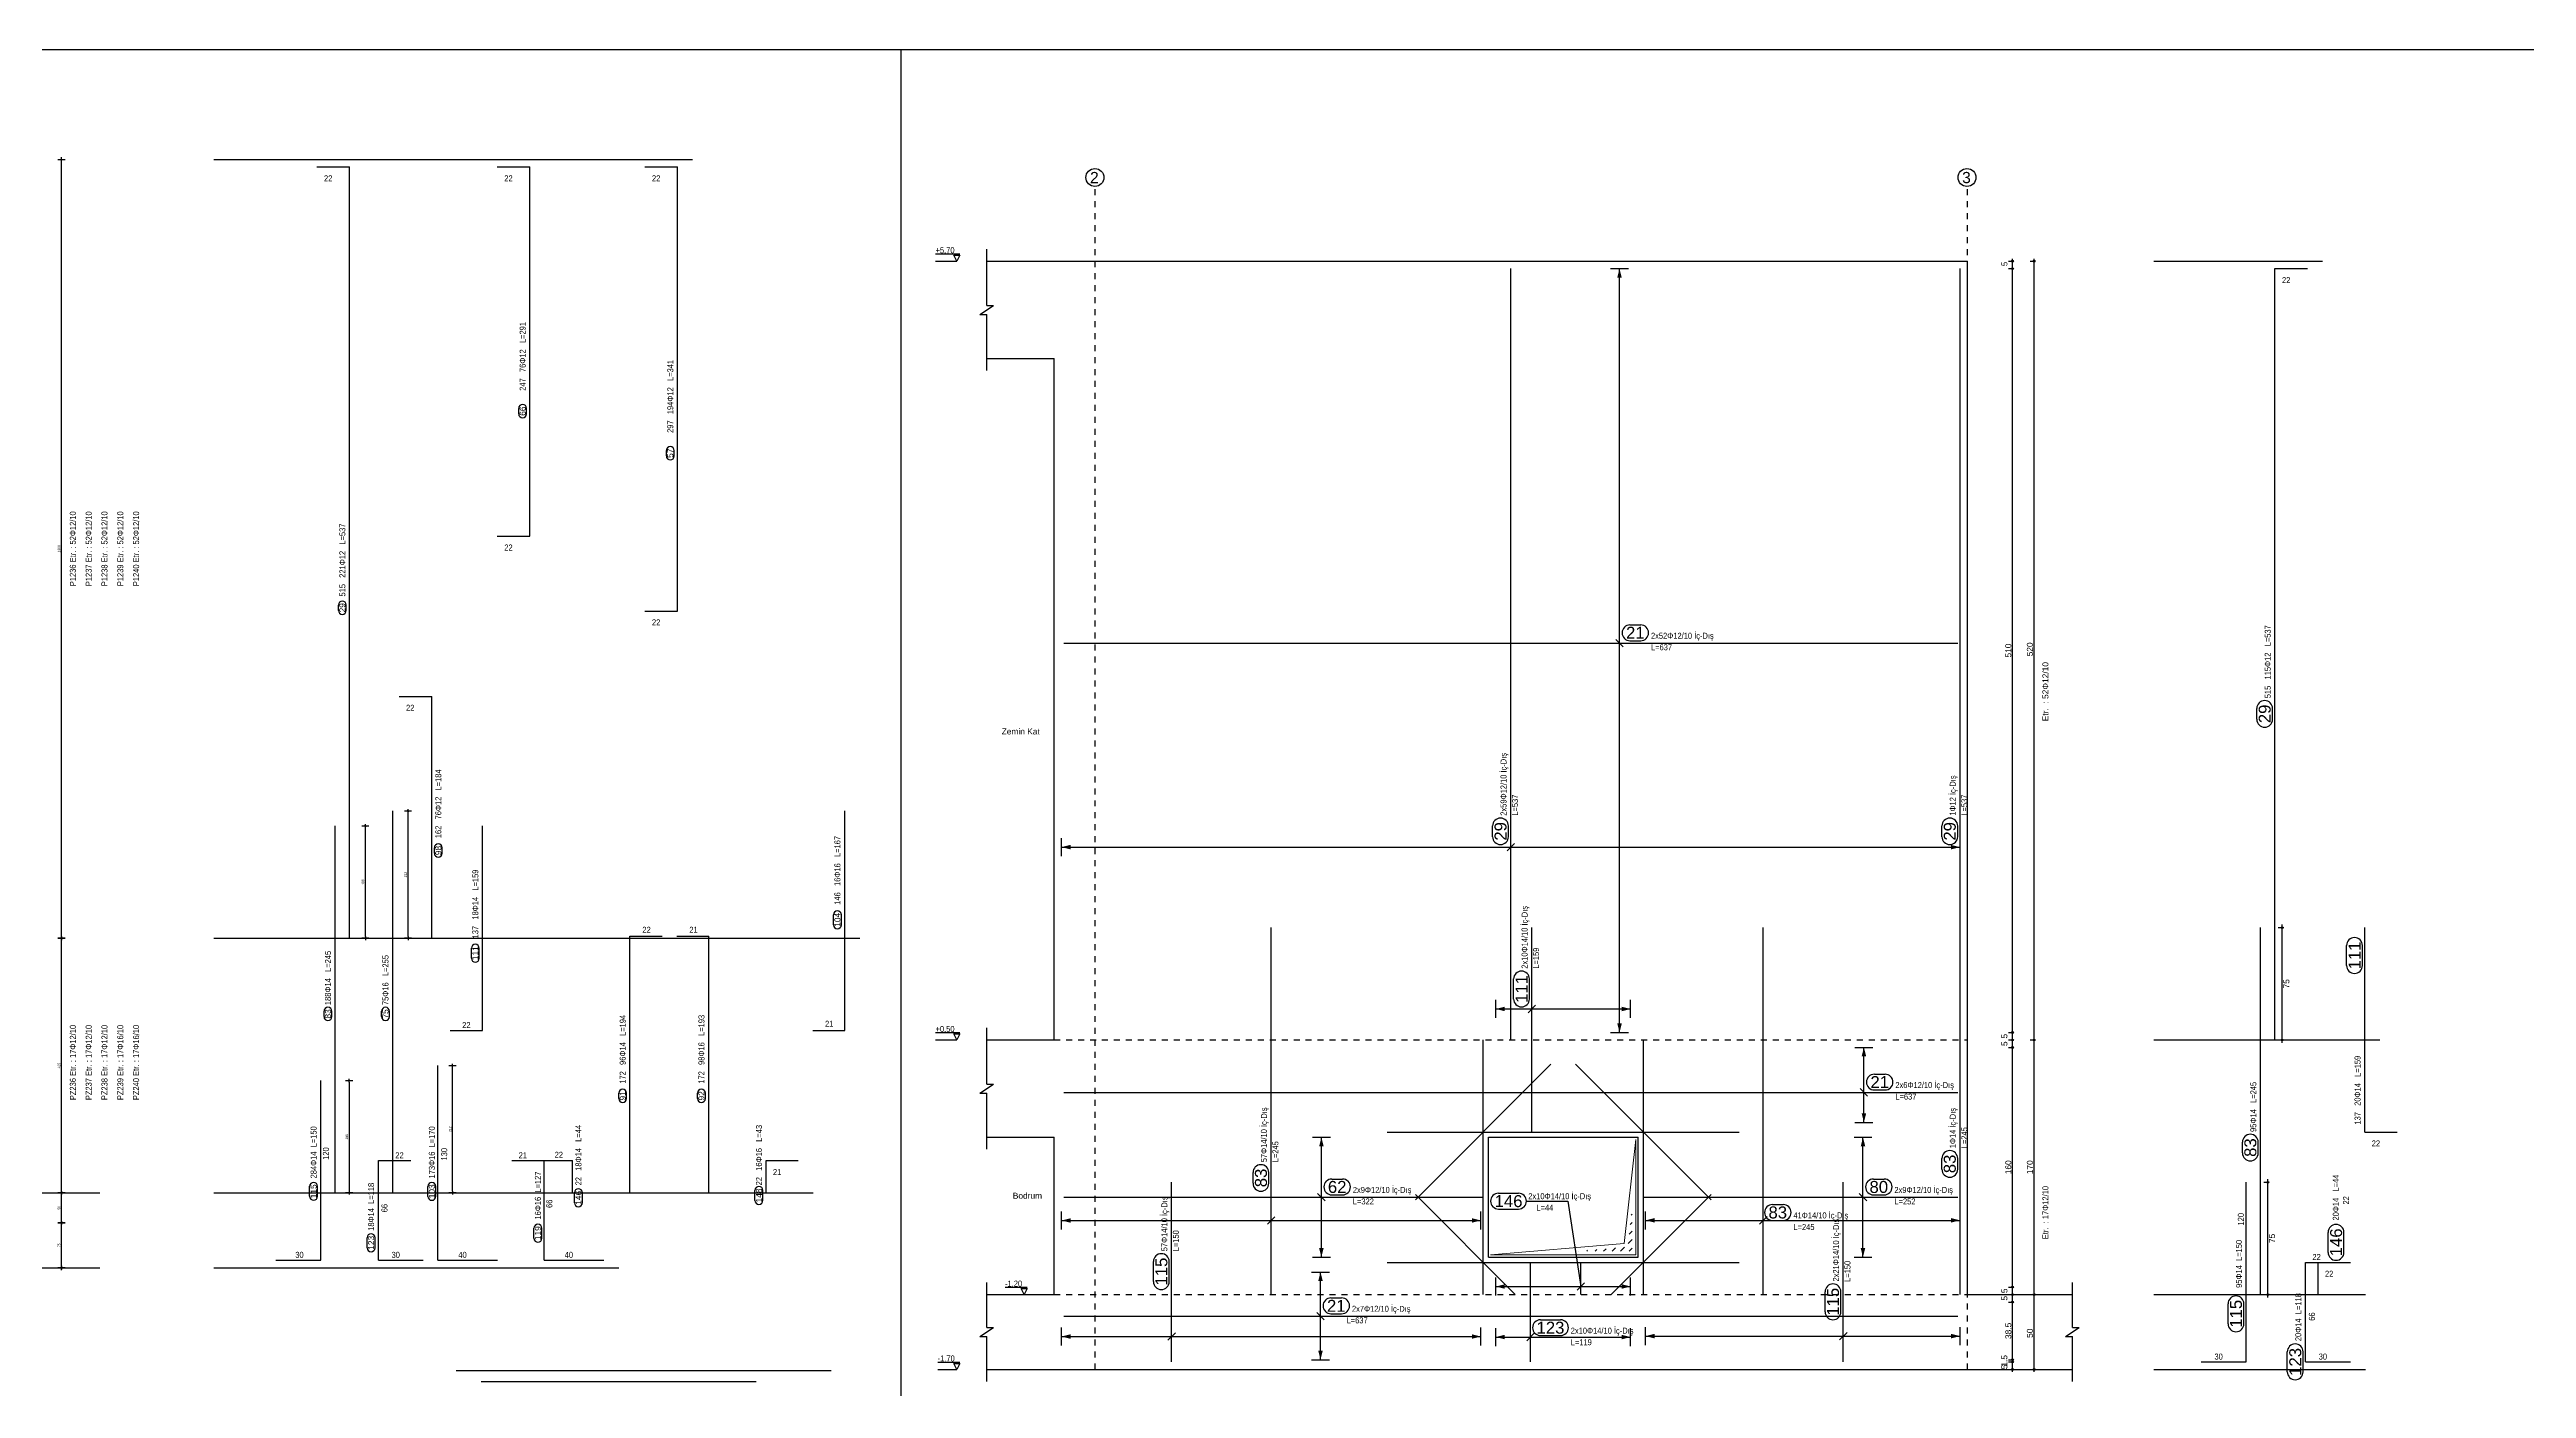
# Model space of a CAD drawing. Header units: metres. Extents: x 419734 to 420376, y 4564732 to 4565123.
# Drawn here: x 420173.24 to 420214.59, y 4564883.59 to 4564905.94 of the extents above; entities that cross this region are included whole.
import ezdxf

# ---------------------------------------------------------------- set-up
doc = ezdxf.new("R2010")
doc.units = ezdxf.units.M
doc.linetypes.add('NASCOSTA', pattern=[0.375, 0.25, -0.125])
doc.linetypes.add('TRATTO-PUNTO', pattern=[1, 0.5, -0.25, 0, -0.25])
doc.layers.get('Defpoints').update_dxf_attribs({"color": 5})
for name, color, linetype in [('Standart', 7, 'Continuous'), ('SW_ASSI', 7, 'TRATTO-PUNTO'), ('SW_DIM', 33, 'Continuous'), ('SW_SEZIONI-ARMATURA', 3, 'Continuous'), ('SW_SEZIONI_CARPENTERIA', 4, 'Continuous'), ('SW_TRATT', 7, 'NASCOSTA'), ('SW_TXT_TESTI', 1, 'Continuous')]:
    doc.layers.add(name, color=color, linetype=linetype)
doc.styles.add('arial_1_18', font='arial.ttf', dxfattribs={"height": 0.2})
doc.styles.add('SWS', font='ARIALN.TTF')
doc.dimstyles.new('DIM-SW-20_cm', dxfattribs={"dimtxt": 0.04, "dimasz": 0.03, "dimexe": 0.125, "dimexo": 0.125, "dimgap": 0.02, "dimtad": 1, "dimdec": 0, "dimlfac": 100, "dimzin": 1, "dimdsep": 46, "dimtxsty": 'SWS', "dimblk1": 'D', "dimblk2": 'D', "dimsah": 1, "dimcen": 0.003, "dimdle": 0.0625, "dimse1": 1, "dimse2": 1, "dimclrd": 256, "dimclre": 256, "dimclrt": 256, "dimazin": 0, "dimtfac": 0.75, "dimtdec": 0, "dimtmove": 1, "dimatfit": 3, "dimldrblk": 'D', "dimfxl": 0.125, "dimtvp": 1.5, "dimtolj": 1, "dimtzin": 0, "dimarcsym": 0})

# ---------------------------------------------------------------- blocks, each defined once
blk = doc.blocks.new('D')
for p, q in [((-1, 0), (1, 0)), ((0, 2), (0, -2))]:
    blk.add_line(p, q)
at = {"const_width": 0.141}
blk.add_lwpolyline([(0.5, 0.5), (-0.5, -0.5)], dxfattribs=at)
blk = doc.blocks.new('*D1558')
at = {"layer": 'Defpoints', "color": 0, "transparency": 16777216}
for p in [(420173.375, 4564886.354), (420173.44, 4564886.354), (420173.375, 4564885.604)]:
    blk.add_point(p, dxfattribs=at)
at = {"layer": 'SW_DIM', "lineweight": -2, "transparency": 16777216}
blk.add_line((420173.44, 4564885.634), (420173.44, 4564886.324), dxfattribs=at)
at = {"layer": 'SW_DIM', "lineweight": -2, "transparency": 16777216, "xscale": 0.03, "yscale": 0.03, "zscale": 0.03}
for p, rotation in [((420173.44, 4564886.354), 90), ((420173.44, 4564885.604), 270)]:
    blk.add_blockref('D', p, dxfattribs=dict(at, rotation=rotation))
at = {"layer": 'SW_DIM', "transparency": 16777216, "insert": (420173.399, 4564885.979), "char_height": 0.04, "attachment_point": 5, "rotation": 90, "style": 'SWS'}
blk.add_mtext('\\A1;75', dxfattribs=at)
blk = doc.blocks.new('*D1559')
at = {"layer": 'Defpoints', "color": 0, "transparency": 16777216}
for p in [(420173.44, 4564886.854), (420173.44, 4564886.854), (420173.375, 4564886.354)]:
    blk.add_point(p, dxfattribs=at)
at = {"layer": 'SW_DIM', "lineweight": -2, "transparency": 16777216}
blk.add_line((420173.44, 4564886.384), (420173.44, 4564886.824), dxfattribs=at)
at = {"layer": 'SW_DIM', "lineweight": -2, "transparency": 16777216, "xscale": 0.03, "yscale": 0.03, "zscale": 0.03}
for p, rotation in [((420173.44, 4564886.854), 90), ((420173.44, 4564886.354), 270)]:
    blk.add_blockref('D', p, dxfattribs=dict(at, rotation=rotation))
at = {"layer": 'SW_DIM', "transparency": 16777216, "insert": (420173.399, 4564886.604), "char_height": 0.04, "attachment_point": 5, "rotation": 90, "style": 'SWS'}
blk.add_mtext('\\A1;50', dxfattribs=at)
blk = doc.blocks.new('*D1560')
at = {"layer": 'Defpoints', "color": 0, "transparency": 16777216}
for p in [(420173.375, 4564891.104), (420173.44, 4564891.104), (420173.44, 4564886.854)]:
    blk.add_point(p, dxfattribs=at)
at = {"layer": 'SW_DIM', "lineweight": -2, "transparency": 16777216}
blk.add_line((420173.44, 4564886.884), (420173.44, 4564891.074), dxfattribs=at)
at = {"layer": 'SW_DIM', "lineweight": -2, "transparency": 16777216, "xscale": 0.03, "yscale": 0.03, "zscale": 0.03}
for p, rotation in [((420173.44, 4564891.104), 90), ((420173.44, 4564886.854), 270)]:
    blk.add_blockref('D', p, dxfattribs=dict(at, rotation=rotation))
at = {"layer": 'SW_DIM', "transparency": 16777216, "insert": (420173.399, 4564888.979), "char_height": 0.04, "attachment_point": 5, "rotation": 90, "style": 'SWS'}
blk.add_mtext('\\A1;425', dxfattribs=at)
blk = doc.blocks.new('*D1561')
at = {"layer": 'Defpoints', "color": 0, "transparency": 16777216}
for p in [(420173.375, 4564904.104), (420173.44, 4564904.104), (420173.375, 4564891.104)]:
    blk.add_point(p, dxfattribs=at)
at = {"layer": 'SW_DIM', "lineweight": -2, "transparency": 16777216}
blk.add_line((420173.44, 4564891.134), (420173.44, 4564904.074), dxfattribs=at)
at = {"layer": 'SW_DIM', "lineweight": -2, "transparency": 16777216, "xscale": 0.03, "yscale": 0.03, "zscale": 0.03}
for p, rotation in [((420173.44, 4564904.104), 90), ((420173.44, 4564891.104), 270)]:
    blk.add_blockref('D', p, dxfattribs=dict(at, rotation=rotation))
at = {"layer": 'SW_DIM', "transparency": 16777216, "insert": (420173.399, 4564897.604), "char_height": 0.04, "attachment_point": 5, "rotation": 90, "style": 'SWS'}
blk.add_mtext('\\A1;1300', dxfattribs=at)
blk = doc.blocks.new('*D1594')
at = {"layer": 'Defpoints', "color": 0, "transparency": 16777216}
for p in [(420178.011, 4564892.979), (420178.513, 4564892.979), (420178.251, 4564891.104)]:
    blk.add_point(p, dxfattribs=at)
at = {"layer": 'SW_DIM', "lineweight": -2, "transparency": 16777216}
blk.add_line((420178.513, 4564891.134), (420178.513, 4564892.949), dxfattribs=at)
at = {"layer": 'SW_DIM', "lineweight": -2, "transparency": 16777216, "xscale": 0.03, "yscale": 0.03, "zscale": 0.03}
for p, rotation in [((420178.513, 4564892.979), 90), ((420178.513, 4564891.104), 270)]:
    blk.add_blockref('D', p, dxfattribs=dict(at, rotation=rotation))
at = {"layer": 'SW_DIM', "transparency": 16777216, "insert": (420178.473, 4564892.041), "char_height": 0.04, "attachment_point": 5, "rotation": 90, "style": 'SWS'}
blk.add_mtext('\\A1;188', dxfattribs=at)
blk = doc.blocks.new('*D1595')
at = {"layer": 'Defpoints', "color": 0, "transparency": 16777216}
for p in [(420178.971, 4564893.229), (420179.226, 4564893.229), (420179.621, 4564891.104)]:
    blk.add_point(p, dxfattribs=at)
at = {"layer": 'SW_DIM', "lineweight": -2, "transparency": 16777216}
blk.add_line((420179.226, 4564891.134), (420179.226, 4564893.199), dxfattribs=at)
at = {"layer": 'SW_DIM', "lineweight": -2, "transparency": 16777216, "xscale": 0.03, "yscale": 0.03, "zscale": 0.03}
for p, rotation in [((420179.226, 4564893.229), 90), ((420179.226, 4564891.104), 270)]:
    blk.add_blockref('D', p, dxfattribs=dict(at, rotation=rotation))
at = {"layer": 'SW_DIM', "transparency": 16777216, "insert": (420179.186, 4564892.166), "char_height": 0.04, "attachment_point": 5, "rotation": 90, "style": 'SWS'}
blk.add_mtext('\\A1;212', dxfattribs=at)
blk = doc.blocks.new('*D1596')
at = {"layer": 'Defpoints', "color": 0, "transparency": 16777216}
for p in [(420177.771, 4564888.729), (420178.011, 4564886.854), (420178.243, 4564886.854)]:
    blk.add_point(p, dxfattribs=at)
at = {"layer": 'SW_DIM', "lineweight": -2, "transparency": 16777216}
blk.add_line((420178.243, 4564888.699), (420178.243, 4564886.884), dxfattribs=at)
at = {"layer": 'SW_DIM', "lineweight": -2, "transparency": 16777216, "xscale": 0.03, "yscale": 0.03, "zscale": 0.03}
for p, rotation in [((420178.243, 4564888.729), 90), ((420178.243, 4564886.854), 270)]:
    blk.add_blockref('D', p, dxfattribs=dict(at, rotation=rotation))
at = {"layer": 'SW_DIM', "transparency": 16777216, "insert": (420178.203, 4564887.791), "char_height": 0.04, "attachment_point": 5, "rotation": 90, "style": 'SWS'}
blk.add_mtext('\\A1;188', dxfattribs=at)
blk = doc.blocks.new('*D1562')
at = {"layer": 'Defpoints', "color": 0, "transparency": 16777216}
for p in [(420179.968, 4564888.979), (420179.968, 4564888.979), (420179.991, 4564886.854)]:
    blk.add_point(p, dxfattribs=at)
at = {"layer": 'SW_DIM', "lineweight": -2, "transparency": 16777216}
blk.add_line((420179.968, 4564886.884), (420179.968, 4564888.949), dxfattribs=at)
at = {"layer": 'SW_DIM', "lineweight": -2, "transparency": 16777216, "xscale": 0.03, "yscale": 0.03, "zscale": 0.03}
for p, rotation in [((420179.968, 4564888.979), 90), ((420179.968, 4564886.854), 270)]:
    blk.add_blockref('D', p, dxfattribs=dict(at, rotation=rotation))
at = {"layer": 'SW_DIM', "transparency": 16777216, "insert": (420179.928, 4564887.916), "char_height": 0.04, "attachment_point": 5, "rotation": 90, "style": 'SWS'}
blk.add_mtext('\\A1;212', dxfattribs=at)

msp = doc.modelspace()

# ---------------------------------------------------------------- hatches: boundary and pattern name
at = {"layer": 'SW_DIM'}
for points in [[(420199.48836, 4564902.13087), (420199.41336, 4564902.13087), (420199.45086, 4564902.28087)], [(420190.2858, 4564892.58712), (420190.1358, 4564892.62462), (420190.2858, 4564892.66212)], [(420205.1358, 4564892.62462), (420204.9858, 4564892.58712), (420204.9858, 4564892.66212)], [(420197.5358, 4564889.88567), (420197.3858, 4564889.92317), (420197.5358, 4564889.96067)], [(420199.6358, 4564889.92317), (420199.4858, 4564889.88567), (420199.4858, 4564889.96067)], [(420199.45086, 4564889.53087), (420199.41336, 4564889.68087), (420199.48836, 4564889.68087)], [(420203.56808, 4564889.13087), (420203.49308, 4564889.13087), (420203.53058, 4564889.28087)], [(420203.53058, 4564888.03087), (420203.49308, 4564888.18087), (420203.56808, 4564888.18087)], [(420194.5108, 4564887.63087), (420194.4358, 4564887.63087), (420194.4733, 4564887.78087)], [(420203.55261, 4564887.63087), (420203.47761, 4564887.63087), (420203.51511, 4564887.78087)], [(420190.2858, 4564886.35504), (420190.1358, 4564886.39254), (420190.2858, 4564886.43004)], [(420197.1358, 4564886.39254), (420196.9858, 4564886.35504), (420196.9858, 4564886.43004)], [(420200.0358, 4564886.35736), (420199.8858, 4564886.39486), (420200.0358, 4564886.43236)], [(420205.1358, 4564886.39486), (420204.9858, 4564886.35736), (420204.9858, 4564886.43236)], [(420194.4733, 4564885.78087), (420194.4358, 4564885.93087), (420194.5108, 4564885.93087)], [(420203.51511, 4564885.78087), (420203.47761, 4564885.93087), (420203.55261, 4564885.93087)], [(420194.49588, 4564885.38087), (420194.42088, 4564885.38087), (420194.45838, 4564885.53087)], [(420197.5358, 4564885.25275), (420197.3858, 4564885.29025), (420197.5358, 4564885.32775)], [(420199.6358, 4564885.29025), (420199.4858, 4564885.25275), (420199.4858, 4564885.32775)], [(420190.2858, 4564884.41791), (420190.1358, 4564884.45541), (420190.2858, 4564884.49291)], [(420197.1358, 4564884.45541), (420196.9858, 4564884.41791), (420196.9858, 4564884.49291)], [(420197.5358, 4564884.409), (420197.3858, 4564884.4465), (420197.5358, 4564884.484)], [(420199.6358, 4564884.4465), (420199.4858, 4564884.409), (420199.4858, 4564884.484)], [(420200.0358, 4564884.42505), (420199.8858, 4564884.46255), (420200.0358, 4564884.50005)], [(420205.1358, 4564884.46255), (420204.9858, 4564884.42505), (420204.9858, 4564884.50005)], [(420194.45838, 4564884.06837), (420194.42088, 4564884.21837), (420194.49588, 4564884.21837)]]:
    msp.add_hatch(color=256, dxfattribs=at).paths.add_polyline_path(points)

# ---------------------------------------------------------------- linework, layer by layer
for points in [[(420175.9856, 4564904.10375), (420183.9756, 4564904.10375)], [(420175.9856, 4564891.10375), (420186.7656, 4564891.10375)], [(420175.9856, 4564886.85375), (420185.9906, 4564886.85375)], [(420175.9856, 4564885.60375), (420182.7456, 4564885.60375)]]:
    msp.add_lwpolyline(points)
at = {"color": 0, "linetype": 'Continuous', "lineweight": -3}
msp.add_lwpolyline([(420180.02758, 4564883.89105), (420186.28666, 4564883.89105)], dxfattribs=at)
for centre in [(420190.69207, 4564903.8027), (420205.25135, 4564903.8027)]:
    msp.add_circle(centre, 0.15)
at = {"layer": 'Standart', "color": 2}
msp.add_line((419946.10266, 4564905.93855), (420327.35266, 4564905.93855), dxfattribs=at)
msp.add_lwpolyline([(420187.45266, 4564905.93855), (420187.45266, 4564863.89188)], dxfattribs=at)
at = {"layer": 'Standart', "color": 35, "linetype": 'Continuous', "lineweight": -3}
msp.add_lwpolyline([(420173.4396, 4564885.56375), (420173.4396, 4564904.14376)], dxfattribs=at)
at = {"layer": 'Standart', "color": 2, "linetype": 'Continuous', "lineweight": 5}
for points in [[(420199.38836, 4564896.09337), (420199.51336, 4564895.96837)], [(420197.5733, 4564892.56212), (420197.6983, 4564892.68712)], [(420197.92479, 4564889.86067), (420198.04979, 4564889.98567)], [(420203.46808, 4564888.59337), (420203.59308, 4564888.46837)], [(420199.5308, 4564886.01087), (420199.7233, 4564887.74337)], [(420199.7233, 4564885.81837), (420199.7233, 4564887.74337)], [(420194.4108, 4564886.84337), (420194.5358, 4564886.71837)], [(420199.64618, 4564886.48332), (420199.6608, 4564886.49794)], [(420203.45261, 4564886.84337), (420203.57761, 4564886.71837)], [(420193.5733, 4564886.33004), (420193.6983, 4564886.45504)], [(420199.59313, 4564886.00587), (420199.6608, 4564886.07354)], [(420199.61081, 4564886.16502), (420199.6608, 4564886.21501)], [(420199.62849, 4564886.32417), (420199.6608, 4564886.35648)], [(420201.7885, 4564886.33236), (420201.9135, 4564886.45736)], [(420197.2983, 4564885.81837), (420199.5308, 4564886.01087)], [(420197.2983, 4564885.81837), (420199.7233, 4564885.81837)], [(420198.7608, 4564885.88087), (420198.76175, 4564885.88183)], [(420198.90226, 4564885.88087), (420198.91657, 4564885.89518)], [(420199.04373, 4564885.88087), (420199.07138, 4564885.90853)], [(420199.1852, 4564885.88087), (420199.2262, 4564885.92188)], [(420199.32666, 4564885.88087), (420199.38101, 4564885.93522)], [(420199.46813, 4564885.88087), (420199.53583, 4564885.94857)], [(420199.60959, 4564885.88087), (420199.6608, 4564885.93208)], [(420198.74281, 4564885.22775), (420198.86781, 4564885.35275)], [(420194.39588, 4564884.85837), (420194.52088, 4564884.73337)], [(420191.91128, 4564884.39291), (420192.03628, 4564884.51791)], [(420197.90203, 4564884.384), (420198.02703, 4564884.509)], [(420203.1233, 4564884.40005), (420203.2483, 4564884.52505)]]:
    msp.add_lwpolyline(points, dxfattribs=at)
at = {"layer": 'SW_ASSI', "ltscale": 0.2}
for points in [[(420190.6983, 4564883.90587), (420190.6983, 4564903.65588)], [(420205.2608, 4564883.90587), (420205.2608, 4564903.65588)]]:
    msp.add_lwpolyline(points, dxfattribs=at)
at = {"layer": 'SW_DIM'}
for points in [[(420188.88579, 4564901.66837), (420188.88579, 4564902.60588)], [(420188.43579, 4564902.52254), (420188.03228, 4564902.52254)], [(420188.03228, 4564902.40587), (420188.38579, 4564902.40587)], [(420188.38579, 4564902.40587), (420188.33579, 4564902.50587)], [(420188.33579, 4564902.50587), (420188.43579, 4564902.50587)], [(420188.43579, 4564902.50587), (420188.38579, 4564902.40587)], [(420199.30086, 4564902.28087), (420199.60086, 4564902.28087)], [(420199.45086, 4564889.53087), (420199.45086, 4564902.28087)], [(420205.9458, 4564902.40588), (420206.0358, 4564902.40588)], [(420205.9458, 4564902.28088), (420206.0358, 4564902.28088)], [(420206.3058, 4564902.40588), (420206.3958, 4564902.40588)], [(420188.77329, 4564901.51837), (420188.99829, 4564901.66837)], [(420188.77329, 4564901.51837), (420188.88579, 4564901.51837)], [(420188.88579, 4564901.66837), (420188.99829, 4564901.66837)], [(420188.88579, 4564900.58087), (420188.88579, 4564901.51837)], [(420190.1358, 4564892.47462), (420190.1358, 4564892.77462)], [(420205.1358, 4564892.47462), (420205.1358, 4564892.77462)], [(420190.1358, 4564892.62462), (420205.1358, 4564892.62462)], [(420210.4483, 4564891.28087), (420210.5383, 4564891.28087)], [(420197.3858, 4564889.77317), (420197.3858, 4564890.07317)], [(420197.3858, 4564889.92317), (420199.6358, 4564889.92317)], [(420199.6358, 4564889.77317), (420199.6358, 4564890.07317)], [(420188.43579, 4564889.52254), (420188.03228, 4564889.52254)], [(420188.03228, 4564889.40587), (420188.38579, 4564889.40587)], [(420188.38579, 4564889.40587), (420188.33579, 4564889.50587)], [(420188.33579, 4564889.50587), (420188.43579, 4564889.50587)], [(420188.43579, 4564889.50587), (420188.38579, 4564889.40587)], [(420188.88579, 4564888.66837), (420188.88579, 4564889.60588)], [(420199.30086, 4564889.53087), (420199.60086, 4564889.53087)], [(420210.4483, 4564889.40587), (420210.5383, 4564889.40587)], [(420203.38058, 4564889.28087), (420203.68058, 4564889.28087)], [(420203.53058, 4564888.03087), (420203.53058, 4564889.28087)], [(420188.77329, 4564888.51837), (420188.99829, 4564888.66837)], [(420188.88579, 4564888.66837), (420188.99829, 4564888.66837)], [(420188.77329, 4564888.51837), (420188.88579, 4564888.51837)], [(420188.88579, 4564887.58087), (420188.88579, 4564888.51837)], [(420194.3233, 4564887.78087), (420194.6233, 4564887.78087)], [(420194.4733, 4564885.78087), (420194.4733, 4564887.78087)], [(420203.36511, 4564887.78087), (420203.66511, 4564887.78087)], [(420203.38058, 4564888.03087), (420203.68058, 4564888.03087)], [(420203.51511, 4564885.78087), (420203.51511, 4564887.78087)], [(420210.2083, 4564887.03087), (420210.2983, 4564887.03087)], [(420190.1358, 4564886.24254), (420190.1358, 4564886.54254)], [(420197.1358, 4564886.24254), (420197.1358, 4564886.54254)], [(420199.8858, 4564886.24486), (420199.8858, 4564886.54486)], [(420205.1358, 4564886.24486), (420205.1358, 4564886.54486)], [(420190.1358, 4564886.39254), (420197.1358, 4564886.39254)], [(420199.8858, 4564886.39486), (420205.1358, 4564886.39486)], [(420194.3233, 4564885.78087), (420194.6233, 4564885.78087)], [(420203.36511, 4564885.78087), (420203.66511, 4564885.78087)], [(420188.88579, 4564884.60587), (420188.88579, 4564885.35587)], [(420189.56079, 4564885.27254), (420189.19238, 4564885.27254)], [(420189.51079, 4564885.15587), (420189.46079, 4564885.25587)], [(420189.46079, 4564885.25587), (420189.56079, 4564885.25587)], [(420189.56079, 4564885.25587), (420189.51079, 4564885.15587)], [(420194.30838, 4564885.53087), (420194.60838, 4564885.53087)], [(420194.45838, 4564884.06837), (420194.45838, 4564885.53087)], [(420197.3858, 4564885.14025), (420197.3858, 4564885.44025)], [(420197.3858, 4564885.29025), (420199.6358, 4564885.29025)], [(420199.6358, 4564885.14025), (420199.6358, 4564885.44025)], [(420207.0108, 4564884.60587), (420207.0108, 4564885.35587)], [(420189.19238, 4564885.15587), (420189.51079, 4564885.15587)], [(420206.3058, 4564885.15587), (420206.3958, 4564885.15587)], [(420210.2083, 4564885.15587), (420210.2983, 4564885.15587)], [(420188.77329, 4564884.45587), (420188.99829, 4564884.60587)], [(420188.77329, 4564884.45587), (420188.88579, 4564884.45587)], [(420188.88579, 4564884.60587), (420188.99829, 4564884.60587)], [(420188.88579, 4564883.70587), (420188.88579, 4564884.45587)], [(420190.1358, 4564884.30541), (420190.1358, 4564884.60541)], [(420190.1358, 4564884.45541), (420197.1358, 4564884.45541)], [(420197.1358, 4564884.30541), (420197.1358, 4564884.60541)], [(420197.3858, 4564884.2965), (420197.3858, 4564884.5965)], [(420197.3858, 4564884.4465), (420199.6358, 4564884.4465)], [(420199.6358, 4564884.2965), (420199.6358, 4564884.5965)], [(420199.8858, 4564884.31255), (420199.8858, 4564884.61255)], [(420199.8858, 4564884.46255), (420205.1358, 4564884.46255)], [(420205.1358, 4564884.31255), (420205.1358, 4564884.61255)], [(420206.8983, 4564884.45587), (420207.1233, 4564884.60587)], [(420206.8983, 4564884.45587), (420207.0108, 4564884.45587)], [(420207.0108, 4564884.60587), (420207.1233, 4564884.60587)], [(420207.0108, 4564883.70587), (420207.0108, 4564884.45587)], [(420188.43579, 4564884.02254), (420188.06738, 4564884.02254)], [(420188.38579, 4564883.90587), (420188.33579, 4564884.00587)], [(420188.33579, 4564884.00587), (420188.43579, 4564884.00587)], [(420188.43579, 4564884.00587), (420188.38579, 4564883.90587)], [(420194.30838, 4564884.06837), (420194.60838, 4564884.06837)], [(420188.06738, 4564883.90587), (420188.38579, 4564883.90587)], [(420206.3058, 4564883.90587), (420206.3958, 4564883.90587)]]:
    msp.add_lwpolyline(points, dxfattribs=at)
at = {"layer": 'SW_DIM', "ltscale": 0.5}
for points in [[(420206.0108, 4564883.86587), (420206.0108, 4564902.44588)], [(420206.3708, 4564883.86587), (420206.3708, 4564902.44588)], [(420210.5133, 4564889.35587), (420210.5133, 4564891.33087)], [(420205.9458, 4564889.53087), (420206.0358, 4564889.53087)], [(420205.9458, 4564889.40587), (420206.0358, 4564889.40588)], [(420206.3058, 4564889.40588), (420206.3958, 4564889.40588)], [(420205.9458, 4564889.28088), (420206.0358, 4564889.28088)], [(420210.2733, 4564885.10587), (420210.2733, 4564887.08087)], [(420205.9458, 4564885.28087), (420206.0358, 4564885.28087)], [(420205.9458, 4564885.15587), (420206.0358, 4564885.15587)], [(420205.9458, 4564885.03087), (420206.0358, 4564885.03087)], [(420205.9458, 4564884.06837), (420206.0358, 4564884.06837)], [(420205.9458, 4564884.03087), (420206.0358, 4564884.03087)], [(420205.9458, 4564883.90587), (420206.0358, 4564883.90587)]]:
    msp.add_lwpolyline(points, dxfattribs=at)
at = {"layer": 'SW_DIM'}
for centre in [(420206.0108, 4564902.40588), (420206.0108, 4564902.28088), (420206.3708, 4564902.40588), (420210.5133, 4564891.28087), (420210.5133, 4564889.40587), (420210.2733, 4564887.03087), (420206.3708, 4564885.15587), (420206.3708, 4564885.15587), (420210.2733, 4564885.15587), (420206.3708, 4564883.90587)]:
    msp.add_circle(centre, 0.015, dxfattribs=at)
at = {"layer": 'SW_DIM', "ltscale": 0.5}
for centre in [(420206.0108, 4564889.53087), (420206.0108, 4564889.40588), (420206.0108, 4564889.40587), (420206.3708, 4564889.40588), (420206.3708, 4564889.40587), (420206.0108, 4564889.28088), (420206.0108, 4564885.28087), (420206.0108, 4564885.15587), (420206.0108, 4564885.15587), (420206.0108, 4564885.03087), (420206.0108, 4564884.06837), (420206.0108, 4564884.03087), (420206.0108, 4564883.90587)]:
    msp.add_circle(centre, 0.015, dxfattribs=at)
at = {"layer": 'SW_SEZIONI-ARMATURA'}
for points in [[(420177.7056, 4564903.97875), (420178.2506, 4564903.97875)], [(420178.2506, 4564891.10375), (420178.2506, 4564903.97875)], [(420180.7156, 4564903.97875), (420181.2606, 4564903.97875)], [(420181.2606, 4564897.81625), (420181.2606, 4564903.97875)], [(420183.1806, 4564903.97875), (420183.7256, 4564903.97875)], [(420183.7256, 4564896.56625), (420183.7256, 4564903.97875)], [(420197.6358, 4564889.40587), (420197.6358, 4564902.28087)], [(420205.1358, 4564885.15587), (420205.1358, 4564902.28087)], [(420210.3933, 4564889.40587), (420210.3933, 4564902.28087)], [(420210.3933, 4564902.28087), (420210.9383, 4564902.28087)], [(420181.0726, 4564899.85819), (420181.0726, 4564899.94757)], [(420181.2046, 4564899.85819), (420181.2046, 4564899.94757)], [(420183.5376, 4564899.1555), (420183.5376, 4564899.24488)], [(420183.6696, 4564899.1555), (420183.6696, 4564899.24488)], [(420180.7156, 4564897.81625), (420181.2606, 4564897.81625)], [(420178.0626, 4564896.57597), (420178.0626, 4564896.66535)], [(420178.1946, 4564896.57597), (420178.1946, 4564896.66535)], [(420183.1806, 4564896.56625), (420183.7256, 4564896.56625)], [(420190.1733, 4564896.03087), (420205.0983, 4564896.03087)], [(420199.62521, 4564896.33487), (420199.80397, 4564896.33487)], [(420199.62521, 4564896.07087), (420199.80397, 4564896.07087)], [(420179.07551, 4564895.14125), (420179.62051, 4564895.14125)], [(420179.62051, 4564891.10375), (420179.62051, 4564895.14125)], [(420210.0893, 4564894.75937), (420210.0893, 4564894.93813)], [(420210.3533, 4564894.75937), (420210.3533, 4564894.93813)], [(420178.9706, 4564886.85375), (420178.9706, 4564893.22875)], [(420186.5156, 4564889.56625), (420186.5156, 4564893.22875)], [(420178.0106, 4564886.85375), (420178.0106, 4564892.97875)], [(420180.4706, 4564889.56625), (420180.4706, 4564892.97875)], [(420197.3318, 4564892.79897), (420197.3318, 4564892.97773)], [(420197.5958, 4564892.79897), (420197.5958, 4564892.97773)], [(420204.8318, 4564892.79897), (420204.8318, 4564892.97773)], [(420205.0958, 4564892.79897), (420205.0958, 4564892.97773)], [(420179.6647, 4564892.52347), (420179.6647, 4564892.61285)], [(420179.7967, 4564892.52347), (420179.7967, 4564892.61285)], [(420186.3276, 4564891.32797), (420186.3276, 4564891.49504)], [(420186.4596, 4564891.32797), (420186.4596, 4564891.49504)], [(420182.9306, 4564886.85375), (420182.9306, 4564891.14125)], [(420182.9306, 4564891.14125), (420183.4706, 4564891.14125)], [(420183.7106, 4564891.14125), (420184.2456, 4564891.14125)], [(420184.2456, 4564886.85375), (420184.2456, 4564891.14125)], [(420193.6358, 4564885.15587), (420193.6358, 4564891.28087)], [(420197.98729, 4564887.86837), (420197.98729, 4564891.28087)], [(420201.851, 4564885.15587), (420201.851, 4564891.28087)], [(420210.1533, 4564885.15587), (420210.1533, 4564891.28087)], [(420211.8933, 4564887.86837), (420211.8933, 4564891.28087)], [(420180.2826, 4564890.76957), (420180.2826, 4564890.93665)], [(420180.4146, 4564890.76957), (420180.4146, 4564890.93665)], [(420211.5893, 4564890.64983), (420211.5893, 4564890.98398)], [(420211.8533, 4564890.64983), (420211.8533, 4564890.98398)], [(420197.68329, 4564890.08949), (420197.68329, 4564890.42364)], [(420197.94729, 4564890.08949), (420197.94729, 4564890.42364)], [(420177.8226, 4564889.79616), (420177.8226, 4564889.88554)], [(420177.9546, 4564889.79616), (420177.9546, 4564889.88554)], [(420178.7826, 4564889.79616), (420178.7826, 4564889.88554)], [(420178.9146, 4564889.79616), (420178.9146, 4564889.88554)], [(420179.9306, 4564889.56625), (420180.4706, 4564889.56625)], [(420185.9806, 4564889.56625), (420186.5156, 4564889.56625)], [(420197.1733, 4564885.15587), (420197.1733, 4564889.40588)], [(420199.8483, 4564885.15587), (420199.8483, 4564889.40588)], [(420179.7206, 4564885.72875), (420179.7206, 4564888.97875)], [(420196.04193, 4564886.737), (420198.30467, 4564888.99975)], [(420198.71693, 4564888.99975), (420200.97967, 4564886.737)], [(420177.7706, 4564885.72875), (420177.7706, 4564888.72875)], [(420203.70493, 4564888.83487), (420203.88369, 4564888.83487)], [(420203.70493, 4564888.57087), (420203.88369, 4564888.57087)], [(420182.7426, 4564888.42887), (420182.7426, 4564888.51826)], [(420182.8746, 4564888.42887), (420182.8746, 4564888.51826)], [(420184.0576, 4564888.42887), (420184.0576, 4564888.51826)], [(420184.1896, 4564888.42887), (420184.1896, 4564888.51826)], [(420190.1733, 4564888.53087), (420205.0983, 4564888.53087)], [(420195.5733, 4564887.86837), (420201.4483, 4564887.86837)], [(420211.8933, 4564887.86837), (420212.4333, 4564887.86837)], [(420178.7306, 4564885.72875), (420178.7306, 4564887.39125)], [(420178.7306, 4564887.39125), (420179.2706, 4564887.39125)], [(420180.9606, 4564887.39125), (420181.9706, 4564887.39125)], [(420181.4956, 4564885.72875), (420181.4956, 4564887.39125)], [(420181.9706, 4564886.85375), (420181.9706, 4564887.39125)], [(420185.2056, 4564886.85375), (420185.2056, 4564887.39125)], [(420185.2056, 4564887.39125), (420185.7406, 4564887.39125)], [(420204.8318, 4564887.2476), (420204.8318, 4564887.42637)], [(420205.0958, 4564887.2476), (420205.0958, 4564887.42637)], [(420209.8493, 4564887.52), (420209.8493, 4564887.69876)], [(420210.1133, 4564887.52), (420210.1133, 4564887.69876)], [(420177.5826, 4564886.79579), (420177.5826, 4564886.96286)], [(420177.7146, 4564886.79579), (420177.7146, 4564886.96286)], [(420179.55734, 4564886.79532), (420179.55734, 4564886.96239)], [(420179.68934, 4564886.79532), (420179.68934, 4564886.96239)], [(420185.0176, 4564886.72721), (420185.0176, 4564886.89429)], [(420185.1496, 4564886.72721), (420185.1496, 4564886.89429)], [(420191.97378, 4564884.03087), (420191.97378, 4564887.03087)], [(420193.3318, 4564887.01347), (420193.3318, 4564887.19223)], [(420193.5958, 4564887.01347), (420193.5958, 4564887.19223)], [(420194.64764, 4564887.08487), (420194.8264, 4564887.08487)], [(420203.1858, 4564884.03087), (420203.1858, 4564887.03087)], [(420203.68945, 4564887.08487), (420203.86822, 4564887.08487)], [(420209.9133, 4564884.03087), (420209.9133, 4564887.03087)], [(420182.00424, 4564886.68805), (420182.00424, 4564886.85512)], [(420182.13624, 4564886.68805), (420182.13624, 4564886.85512)], [(420190.1733, 4564886.78087), (420197.1733, 4564886.78087)], [(420194.64764, 4564886.82087), (420194.8264, 4564886.82087)], [(420197.7108, 4564885.15587), (420196.04193, 4564886.82474)], [(420197.43077, 4564886.84824), (420197.76492, 4564886.84824)], [(420197.43077, 4564886.58424), (420197.76492, 4564886.58424)], [(420197.89692, 4564886.71624), (420198.5865, 4564886.71624), (420198.80531, 4564885.29025)], [(420199.3108, 4564885.15587), (420200.97967, 4564886.82474)], [(420199.8483, 4564886.78087), (420205.0983, 4564886.78087)], [(420202.00347, 4564886.65886), (420202.18224, 4564886.65886)], [(420203.68945, 4564886.82087), (420203.86822, 4564886.82087)], [(420178.5426, 4564885.93668), (420178.5426, 4564886.10375)], [(420178.6746, 4564885.93668), (420178.6746, 4564886.10375)], [(420181.32739, 4564886.09613), (420181.32739, 4564886.2632)], [(420181.45939, 4564886.09613), (420181.45939, 4564886.2632)], [(420202.00347, 4564886.39486), (420202.18224, 4564886.39486)], [(420211.28066, 4564885.86019), (420211.28066, 4564886.19433)], [(420211.54466, 4564885.86019), (420211.54466, 4564886.19433)], [(420177.0206, 4564885.72875), (420177.7706, 4564885.72875)], [(420178.7306, 4564885.72875), (420179.4806, 4564885.72875)], [(420179.7206, 4564885.72875), (420180.7206, 4564885.72875)], [(420181.4956, 4564885.72875), (420182.4956, 4564885.72875)], [(420191.66978, 4564885.37242), (420191.66978, 4564885.70657)], [(420191.93378, 4564885.37242), (420191.93378, 4564885.70657)], [(420195.5733, 4564885.69337), (420201.4483, 4564885.69337)], [(420197.96453, 4564884.03087), (420197.96453, 4564885.69337)], [(420198.80531, 4564885.15587), (420198.80531, 4564885.69337)], [(420210.9033, 4564884.03087), (420210.9033, 4564885.69337)], [(420210.9033, 4564885.69337), (420211.6533, 4564885.69337)], [(420211.1133, 4564885.15587), (420211.1133, 4564885.69337)], [(420194.63272, 4564885.09987), (420194.81148, 4564885.09987)], [(420194.63272, 4564884.83587), (420194.81148, 4564884.83587)], [(420202.8818, 4564884.86827), (420202.8818, 4564885.20242)], [(420203.1458, 4564884.86827), (420203.1458, 4564885.20242)], [(420209.6093, 4564884.66782), (420209.6093, 4564885.00196)], [(420209.8733, 4564884.66782), (420209.8733, 4564885.00196)], [(420190.1733, 4564884.79587), (420205.0983, 4564884.79587)], [(420198.13048, 4564884.7351), (420198.46463, 4564884.7351)], [(420198.13048, 4564884.4711), (420198.46463, 4564884.4711)], [(420209.1633, 4564884.03087), (420209.9133, 4564884.03087)], [(420210.5993, 4564883.86522), (420210.5993, 4564884.19937)], [(420210.8633, 4564883.86522), (420210.8633, 4564884.19937)], [(420210.9033, 4564884.03087), (420211.6533, 4564884.03087)], [(420180.44485, 4564883.70745), (420185.03484, 4564883.70745)]]:
    msp.add_lwpolyline(points, dxfattribs=at)
for centre, radius, start, end in [((420181.1386, 4564899.94757), 0.066, 0, 180), ((420181.1386, 4564899.85819), 0.066, 180, 0), ((420183.6036, 4564899.24488), 0.066, 0, 180), ((420183.6036, 4564899.1555), 0.066, 180, 0), ((420178.1286, 4564896.66535), 0.066, 0, 180), ((420178.1286, 4564896.57597), 0.066, 180, 0), ((420199.62521, 4564896.20287), 0.132, 90, 270), ((420199.80397, 4564896.20287), 0.132, 270, 90), ((420210.2213, 4564894.93813), 0.132, 0, 180), ((420210.2213, 4564894.75937), 0.132, 180, 0), ((420197.4638, 4564892.97773), 0.132, 0, 180), ((420204.9638, 4564892.97773), 0.132, 0, 180), ((420179.7307, 4564892.61285), 0.066, 0, 180), ((420197.4638, 4564892.79897), 0.132, 180, 0), ((420204.9638, 4564892.79897), 0.132, 180, 0), ((420179.7307, 4564892.52347), 0.066, 180, 0), ((420186.3936, 4564891.49504), 0.066, 0, 180), ((420186.3936, 4564891.32797), 0.066, 180, 0), ((420211.7213, 4564890.98398), 0.132, 0, 180), ((420180.3486, 4564890.93665), 0.066, 0, 180), ((420180.3486, 4564890.76957), 0.066, 180, 0), ((420211.7213, 4564890.64983), 0.132, 180, 0), ((420197.81529, 4564890.42364), 0.132, 0, 180), ((420177.8886, 4564889.88554), 0.066, 0, 180), ((420177.8886, 4564889.79616), 0.066, 180, 0), ((420178.8486, 4564889.88554), 0.066, 0, 180), ((420178.8486, 4564889.79616), 0.066, 180, 0), ((420197.81529, 4564890.08949), 0.132, 180, 0), ((420182.8086, 4564888.51826), 0.066, 0, 180), ((420184.1236, 4564888.51826), 0.066, 0, 180), ((420203.70493, 4564888.70287), 0.132, 90, 270), ((420203.88369, 4564888.70287), 0.132, 270, 90), ((420182.8086, 4564888.42887), 0.066, 180, 0), ((420184.1236, 4564888.42887), 0.066, 180, 0), ((420209.9813, 4564887.69876), 0.132, 0, 180), ((420193.4638, 4564887.19223), 0.132, 0, 180), ((420204.9638, 4564887.42637), 0.132, 0, 180), ((420209.9813, 4564887.52), 0.132, 180, 0), ((420177.6486, 4564886.96286), 0.066, 0, 180), ((420179.62334, 4564886.96239), 0.066, 0, 180), ((420182.07024, 4564886.85512), 0.066, 0, 180), ((420185.0836, 4564886.89429), 0.066, 0, 180), ((420193.4638, 4564887.01347), 0.132, 180, 0), ((420194.64764, 4564886.95287), 0.132, 90, 270), ((420194.8264, 4564886.95287), 0.132, 270, 90), ((420203.68945, 4564886.95287), 0.132, 90, 270), ((420203.86822, 4564886.95287), 0.132, 270, 90), ((420204.9638, 4564887.2476), 0.132, 180, 0), ((420177.6486, 4564886.79579), 0.066, 180, 0), ((420179.62334, 4564886.79532), 0.066, 180, 0), ((420182.07024, 4564886.68805), 0.066, 180, 0), ((420185.0836, 4564886.72721), 0.066, 180, 0), ((420197.43077, 4564886.71624), 0.132, 90, 270), ((420197.76492, 4564886.71624), 0.132, 270, 90), ((420202.00347, 4564886.52686), 0.132, 90, 270), ((420202.18224, 4564886.52686), 0.132, 270, 90), ((420178.6086, 4564886.10375), 0.066, 0, 180), ((420181.39339, 4564886.2632), 0.066, 0, 180), ((420181.39339, 4564886.09613), 0.066, 180, 0), ((420211.41266, 4564886.19433), 0.132, 0, 180), ((420178.6086, 4564885.93668), 0.066, 180, 0), ((420191.80178, 4564885.70657), 0.132, 0, 180), ((420211.41266, 4564885.86019), 0.132, 180, 0), ((420191.80178, 4564885.37242), 0.132, 180, 0), ((420203.0138, 4564885.20242), 0.132, 0, 180), ((420194.63272, 4564884.96787), 0.132, 90, 270), ((420194.81148, 4564884.96787), 0.132, 270, 90), ((420203.0138, 4564884.86827), 0.132, 180, 0), ((420209.7413, 4564885.00196), 0.132, 0, 180), ((420198.13048, 4564884.6031), 0.132, 90, 270), ((420198.46463, 4564884.6031), 0.132, 270, 90), ((420209.7413, 4564884.66782), 0.132, 180, 0), ((420210.7313, 4564884.19937), 0.132, 0, 180), ((420210.7313, 4564883.86522), 0.132, 180, 0)]:
    msp.add_arc(centre, radius, start, end, dxfattribs=at)
at = {"layer": 'SW_SEZIONI_CARPENTERIA'}
for points in [[(420188.88579, 4564902.40588), (420205.2608, 4564902.40588)], [(420205.2608, 4564885.15588), (420205.2608, 4564902.40588)], [(420208.3733, 4564902.40587), (420211.1883, 4564902.40587)], [(420188.88579, 4564900.78087), (420190.01079, 4564900.78087)], [(420190.01079, 4564889.40588), (420190.01079, 4564900.78087)], [(420188.88579, 4564889.40588), (420190.01079, 4564889.40588)], [(420208.3733, 4564889.40587), (420212.1433, 4564889.40587)], [(420188.88579, 4564887.78087), (420190.01079, 4564887.78087)], [(420190.01079, 4564885.15588), (420190.01079, 4564887.78087)], [(420197.2608, 4564887.78087), (420199.7608, 4564887.78087)], [(420197.2608, 4564885.78087), (420197.2608, 4564887.78087)], [(420199.7608, 4564885.78087), (420199.7608, 4564887.78087)], [(420172.3296, 4564886.85376), (420174.0796, 4564886.85376)], [(420197.2608, 4564885.78087), (420199.7608, 4564885.78087)], [(420107.94209, 4564885.60375), (420174.0796, 4564885.60375)], [(420188.88579, 4564885.15588), (420190.01079, 4564885.15588)], [(420205.2608, 4564885.15588), (420207.0108, 4564885.15588)], [(420208.3733, 4564885.15587), (420211.9033, 4564885.15587)], [(420188.88579, 4564883.90587), (420207.0108, 4564883.90587)], [(420208.3733, 4564883.90587), (420211.9033, 4564883.90587)]]:
    msp.add_lwpolyline(points, dxfattribs=at)
at = {"layer": 'SW_TRATT', "ltscale": 0.2}
for points in [[(420190.01079, 4564889.40587), (420205.2608, 4564889.40587)], [(420190.01079, 4564885.15587), (420205.2608, 4564885.15587)]]:
    msp.add_lwpolyline(points, dxfattribs=at)

# ---------------------------------------------------------------- texts
at = {"layer": 'Standart', "color": 3, "linetype": 'Continuous', "lineweight": 5, "style": 'arial_1_18'}
for s, p in [('21', (420199.55921, 4564896.10287)), ('21', (420203.63893, 4564888.60287)), ('62', (420194.58164, 4564886.85287)), ('80', (420203.62345, 4564886.85287)), ('146', (420197.36477, 4564886.61624)), ('83', (420201.93747, 4564886.42686)), ('21', (420194.56672, 4564884.86787)), ('123', (420198.06448, 4564884.5031))]:
    msp.add_text(s, height=0.2, dxfattribs=at).set_placement(p)
for s, p in [('29', (420210.3213, 4564894.69337)), ('29', (420197.5638, 4564892.73297)), ('29', (420205.0638, 4564892.73297)), ('111', (420211.8213, 4564890.58383)), ('111', (420197.91529, 4564890.02349)), ('83', (420210.0813, 4564887.454)), ('83', (420205.0638, 4564887.1816)), ('83', (420193.5638, 4564886.94747)), ('146', (420211.51266, 4564885.79419)), ('115', (420191.90178, 4564885.30642)), ('115', (420203.1138, 4564884.80227)), ('115', (420209.8413, 4564884.60182)), ('123', (420210.8313, 4564883.79922))]:
    msp.add_text(s, height=0.2, rotation=90, dxfattribs=at).set_placement(p)
at = {"layer": 'Standart', "color": 1, "linetype": 'Continuous', "lineweight": -3, "style": 'arial_1_18'}
for s, p in [('Zemin Kat ', (420189.13529, 4564894.50587)), ('Bodrum', (420189.32172, 4564886.75587))]:
    msp.add_text(s, height=0.1, dxfattribs=at).set_placement(p)
at = {"layer": 'SW_DIM', "ltscale": 0.5, "style": 'arial_1_18'}
for s, p in [('510', (420205.9908, 4564895.78934)), ('520', (420206.3508, 4564895.80934)), ('Etr.  : 52Φ12/10', (420206.6108, 4564894.72588)), ('75', (420210.6333, 4564890.26568)), ('5', (420205.9258, 4564889.42953)), ('5', (420205.9258, 4564889.30453)), ('160', (420205.9908, 4564887.16434)), ('170', (420206.3508, 4564887.16434)), ('75', (420210.3933, 4564886.01568)), ('5', (420205.9258, 4564885.17953)), ('5', (420205.9258, 4564885.05453)), ('38.5', (420205.9908, 4564884.41366)), ('50', (420206.3508, 4564884.43318)), ('1.5', (420205.9258, 4564883.95251)), ('5', (420205.9258, 4564883.90953))]:
    msp.add_text(s, height=0.1, rotation=90, dxfattribs=at).set_placement(p)
at = {"layer": 'SW_TXT_TESTI', "color": 2, "linetype": 'Continuous', "lineweight": 5, "style": 'SWS'}
for s, p in [('22', (420177.82272, 4564903.73875)), ('22', (420180.83272, 4564903.73875)), ('22', (420183.29772, 4564903.73875)), ('22', (420180.83272, 4564897.57625)), ('22', (420183.29772, 4564896.32625)), ('22', (420179.19263, 4564894.90125)), ('22', (420180.12974, 4564889.60454)), ('21', (420186.18771, 4564889.62705)), ('22', (420179.01343, 4564887.43125)), ('21', (420181.07272, 4564887.43125)), ('22', (420181.67319, 4564887.43886)), ('21', (420185.31772, 4564887.15125)), ('30', (420177.34329, 4564885.76875)), ('30', (420178.95022, 4564885.76875)), ('40', (420180.06522, 4564885.76875)), ('40', (420181.84022, 4564885.76875))]:
    msp.add_text(s, height=0.1, dxfattribs=at).set_placement(p)
at = {"layer": 'SW_TXT_TESTI', "style": 'arial_1_18'}
for s, p in [('2', (420190.61038, 4564903.70795)), ('3', (420205.16966, 4564903.70795))]:
    msp.add_text(s, height=0.1875, dxfattribs=at).set_placement(p)
at = {"layer": 'SW_TXT_TESTI', "color": 1, "linetype": 'Continuous', "lineweight": -3, "style": 'SWS'}
for s, p in [('+5.70', (420188.03228, 4564902.53921)), ('+0.50', (420188.03228, 4564889.53921)), ('-1.20', (420189.19238, 4564885.28921)), ('-1.70', (420188.06738, 4564884.03921))]:
    msp.add_text(s, height=0.1, dxfattribs=at).set_placement(p)
for s, p in [('5', (420205.9258, 4564902.32453)), ('Etr.  : 17Φ12/10', (420206.6108, 4564886.08087))]:
    msp.add_text(s, height=0.1, rotation=90, dxfattribs=at).set_placement(p)
at = {"layer": 'SW_TXT_TESTI', "color": 1, "linetype": 'Continuous', "lineweight": 5, "style": 'SWS'}
for s, p in [('22', (420210.51042, 4564902.04087)), ('2x52Φ12/10 İç-Dış', (420199.97586, 4564896.10287)), ('L=637', (420199.97586, 4564895.91087)), ('2x6Φ12/10 İç-Dış', (420204.05558, 4564888.60287)), ('L=637', (420204.05558, 4564888.41087)), ('22', (420212.00791, 4564887.62837)), ('2x9Φ12/10 İç-Dış', (420194.9983, 4564886.85287)), ('2x9Φ12/10 İç-Dış', (420204.04011, 4564886.85287)), ('L=322', (420194.9983, 4564886.66087)), ('2x10Φ14/10 İç-Dış', (420197.92785, 4564886.74824)), ('L=44', (420198.06325, 4564886.55624)), ('41Φ14/10 İç-Dış', (420202.35413, 4564886.42686)), ('L=252', (420204.04011, 4564886.66087)), ('L=245', (420202.35413, 4564886.23486)), ('22', (420211.01792, 4564885.73337)), ('22', (420211.22792, 4564885.45337)), ('2x7Φ12/10 İç-Dış', (420194.98338, 4564884.86787)), ('L=637', (420194.89451, 4564884.67587)), ('2x10Φ14/10 İç-Dış', (420198.63652, 4564884.5031)), ('L=119', (420198.63652, 4564884.3111)), ('30', (420209.38292, 4564884.07087)), ('30', (420211.12292, 4564884.07087))]:
    msp.add_text(s, height=0.1, dxfattribs=at).set_placement(p)
at = {"layer": 'SW_TXT_TESTI', "color": 2, "linetype": 'Continuous', "lineweight": 5, "style": 'SWS'}
for s, rotation, p in [('247   76Φ12   L=291', 90, (420181.1886, 4564900.24185)), ('297   194Φ12   L=341', 90, (420183.6536, 4564899.53916)), ('515   221Φ12   L=537', 90, (420178.1786, 4564896.80791)), ('162   76Φ12   L=184', 90, (420179.7807, 4564892.77389)), ('146   16Φ16   L=167', 90, (420186.4436, 4564891.66236)), ('137   18Φ14   L=159', 90, (420180.3986, 4564891.1013)), ('22', 359.999984, (420183.13757, 4564891.19479)), ('21', 0.000016, (420183.92167, 4564891.19479)), ('188Φ14   L=245', 90, (420177.9386, 4564889.98811)), ('75Φ16   L=255', 90, (420178.8986, 4564889.98811)), ('172   96Φ14   L=194', 90, (420182.8586, 4564888.67588)), ('172   98Φ16   L=193', 90, (420184.1736, 4564888.67588)), ('284Φ14  L=150', 90, (420177.6986, 4564887.09459)), ('173Φ16  L=170', 90, (420179.67334, 4564887.09412)), ('22   18Φ14   L=44', 90, (420182.12024, 4564886.97875)), ('22   16Φ16   L=43', 90, (420185.1336, 4564886.97875)), ('120', 90, (420177.90435, 4564887.40523)), ('130', 90, (420179.87849, 4564887.39391)), ('18Φ14  L=118', 90, (420178.6586, 4564886.22065)), ('16Φ16  L=127', 90, (420181.44339, 4564886.40865)), ('66', 90, (420178.8819, 4564886.52923)), ('66', 90, (420181.63341, 4564886.60232))]:
    msp.add_text(s, height=0.1, rotation=rotation, dxfattribs=at).set_placement(p)
at = {"layer": 'SW_TXT_TESTI', "style": 'arial_1_18'}
for s, p in [('66', (420181.1886, 4564899.82519)), ('57', (420183.6536, 4564899.1225)), ('29', (420178.1786, 4564896.54297)), ('98', (420179.7807, 4564892.49047)), ('104', (420186.4436, 4564891.29497)), ('111', (420180.3986, 4564890.73657)), ('83', (420177.9386, 4564889.76316)), ('75', (420178.8986, 4564889.76316)), ('91', (420182.8586, 4564888.39587)), ('92', (420184.1736, 4564888.39587)), ('115', (420177.6986, 4564886.76279)), ('103', (420179.67334, 4564886.76232)), ('146', (420182.12024, 4564886.65505)), ('148', (420185.1336, 4564886.69421)), ('123', (420178.6586, 4564885.90368)), ('119', (420181.44339, 4564886.06313))]:
    msp.add_text(s, height=0.1, rotation=90, dxfattribs=at).set_placement(p)
at = {"layer": 'SW_TXT_TESTI', "color": 2, "linetype": 'Continuous', "lineweight": -3, "style": 'SWS'}
for s, p in [('P1236 Etr. : 52Φ12/10', (420173.6796, 4564896.98102)), ('P1237 Etr. : 52Φ12/10', (420173.9436, 4564896.98102)), ('P1238 Etr. : 52Φ12/10', (420174.2076, 4564896.98102)), ('P1239 Etr. : 52Φ12/10', (420174.4716, 4564896.98102)), ('P1240 Etr. : 52Φ12/10', (420174.7356, 4564896.98102)), ('PZ236 Etr. : 17Φ12/10', (420173.6796, 4564888.40145)), ('PZ237 Etr. : 17Φ12/10', (420173.9436, 4564888.40145)), ('PZ238 Etr. : 17Φ12/10', (420174.2076, 4564888.40145)), ('PZ239 Etr. : 17Φ16/10', (420174.4716, 4564888.40145)), ('PZ240 Etr. : 17Φ16/10', (420174.7356, 4564888.40145))]:
    msp.add_text(s, height=0.1, rotation=90, dxfattribs=at).set_placement(p)
at = {"layer": 'SW_TXT_TESTI', "color": 1, "linetype": 'Continuous', "lineweight": 5, "style": 'SWS'}
for s, p in [('515   115Φ12   L=537', (420210.3213, 4564895.11003)), ('2x59Φ12/10 İç-Dış', (420197.5638, 4564893.14962)), ('1Φ12 İç-Dış ', (420205.0638, 4564893.14962)), ('L=537', (420197.7558, 4564893.14962)), ('L=537', (420205.2558, 4564893.14962)), ('2x10Φ14/10 İç-Dış', (420197.91529, 4564890.59553)), ('L=159', (420198.10729, 4564890.59553)), ('137   20Φ14   L=159', (420211.8213, 4564887.99337)), ('95Φ14   L=245', (420210.0813, 4564887.87065)), ('57Φ14/10 İç-Dış', (420193.5638, 4564887.36412)), ('1Φ14 İç-Dış', (420205.0638, 4564887.59826)), ('L=245', (420205.2558, 4564887.59826)), ('L=245', (420193.7558, 4564887.36412)), ('20Φ14   L=44', (420211.45841, 4564886.39219)), ('57Φ14/10 İç-Dış', (420191.90178, 4564885.87846)), ('120', (420209.8733, 4564886.30942)), ('22', (420211.62952, 4564886.65935)), ('L=150', (420192.09378, 4564885.87846)), ('2x21Φ14/10 İç-Dış', (420203.1138, 4564885.37431)), ('L=150', (420203.3058, 4564885.36758)), ('95Φ14  L=150', (420209.8413, 4564885.26774)), ('20Φ14  L=118', (420210.8313, 4564884.37885)), ('66', (420211.05937, 4564884.71869))]:
    msp.add_text(s, height=0.1, rotation=90, dxfattribs=at).set_placement(p)

# ---------------------------------------------------------------- dimensions: what is measured, and where the dimension line sits
at = {"layer": 'SW_DIM'}
for base, p1, p2, picture, middle in [((420173.4396, 4564904.10376), (420173.3746, 4564891.10376), (420173.3746, 4564904.10376), '*D1561', (420173.39918, 4564897.60376)), ((420173.4396, 4564891.10376), (420173.4396, 4564886.85375), (420173.3746, 4564891.10376), '*D1560', (420173.39918, 4564888.97875)), ((420173.4396, 4564886.85375), (420173.3746, 4564886.35375), (420173.4396, 4564886.85375), '*D1559', (420173.39918, 4564886.60375))]:
    dim = msp.add_linear_dim(base=base, p1=p1, p2=p2, angle=90, dimstyle='DIM-SW-20_cm', dxfattribs=at)
    dim.commit()
    dim.dimension.update_dxf_attribs({"geometry": picture, "text_midpoint": middle})
for base, p1, p2, picture, middle in [((420179.226476, 4564893.228755), (420179.620508, 4564891.103755), (420178.970602, 4564893.228754), '*D1595', (420179.186394, 4564892.166255)), ((420178.5134266, 4564892.9787547), (420178.2506019, 4564891.1037546), (420178.0106019, 4564892.9787547), '*D1594', (420178.4730037, 4564892.0412547)), ((420179.9678419, 4564888.9787545), (420179.9911911, 4564886.8537546), (420179.9678419, 4564888.9787545), '*D1562', (420179.9277601, 4564887.9162546)), ((420178.2433278802, 4564886.853754472), (420177.7706019538, 4564888.7287544701), (420178.0106019258, 4564886.8537544701), '*D1596', (420178.2029049619, 4564887.7912544711)), ((420173.4396, 4564886.35375), (420173.3746, 4564885.60375), (420173.3746, 4564886.35375), '*D1558', (420173.39926, 4564885.97875))]:
    dim = msp.add_linear_dim(base=base, p1=p1, p2=p2, angle=90, dimstyle='DIM-SW-20_cm', override={"dimtxsty": 'SWS', "dimldrblk": 'D'}, dxfattribs=at)
    dim.commit()
    dim.dimension.update_dxf_attribs({"geometry": picture, "text_midpoint": middle})

doc.saveas('drawing.dxf')
